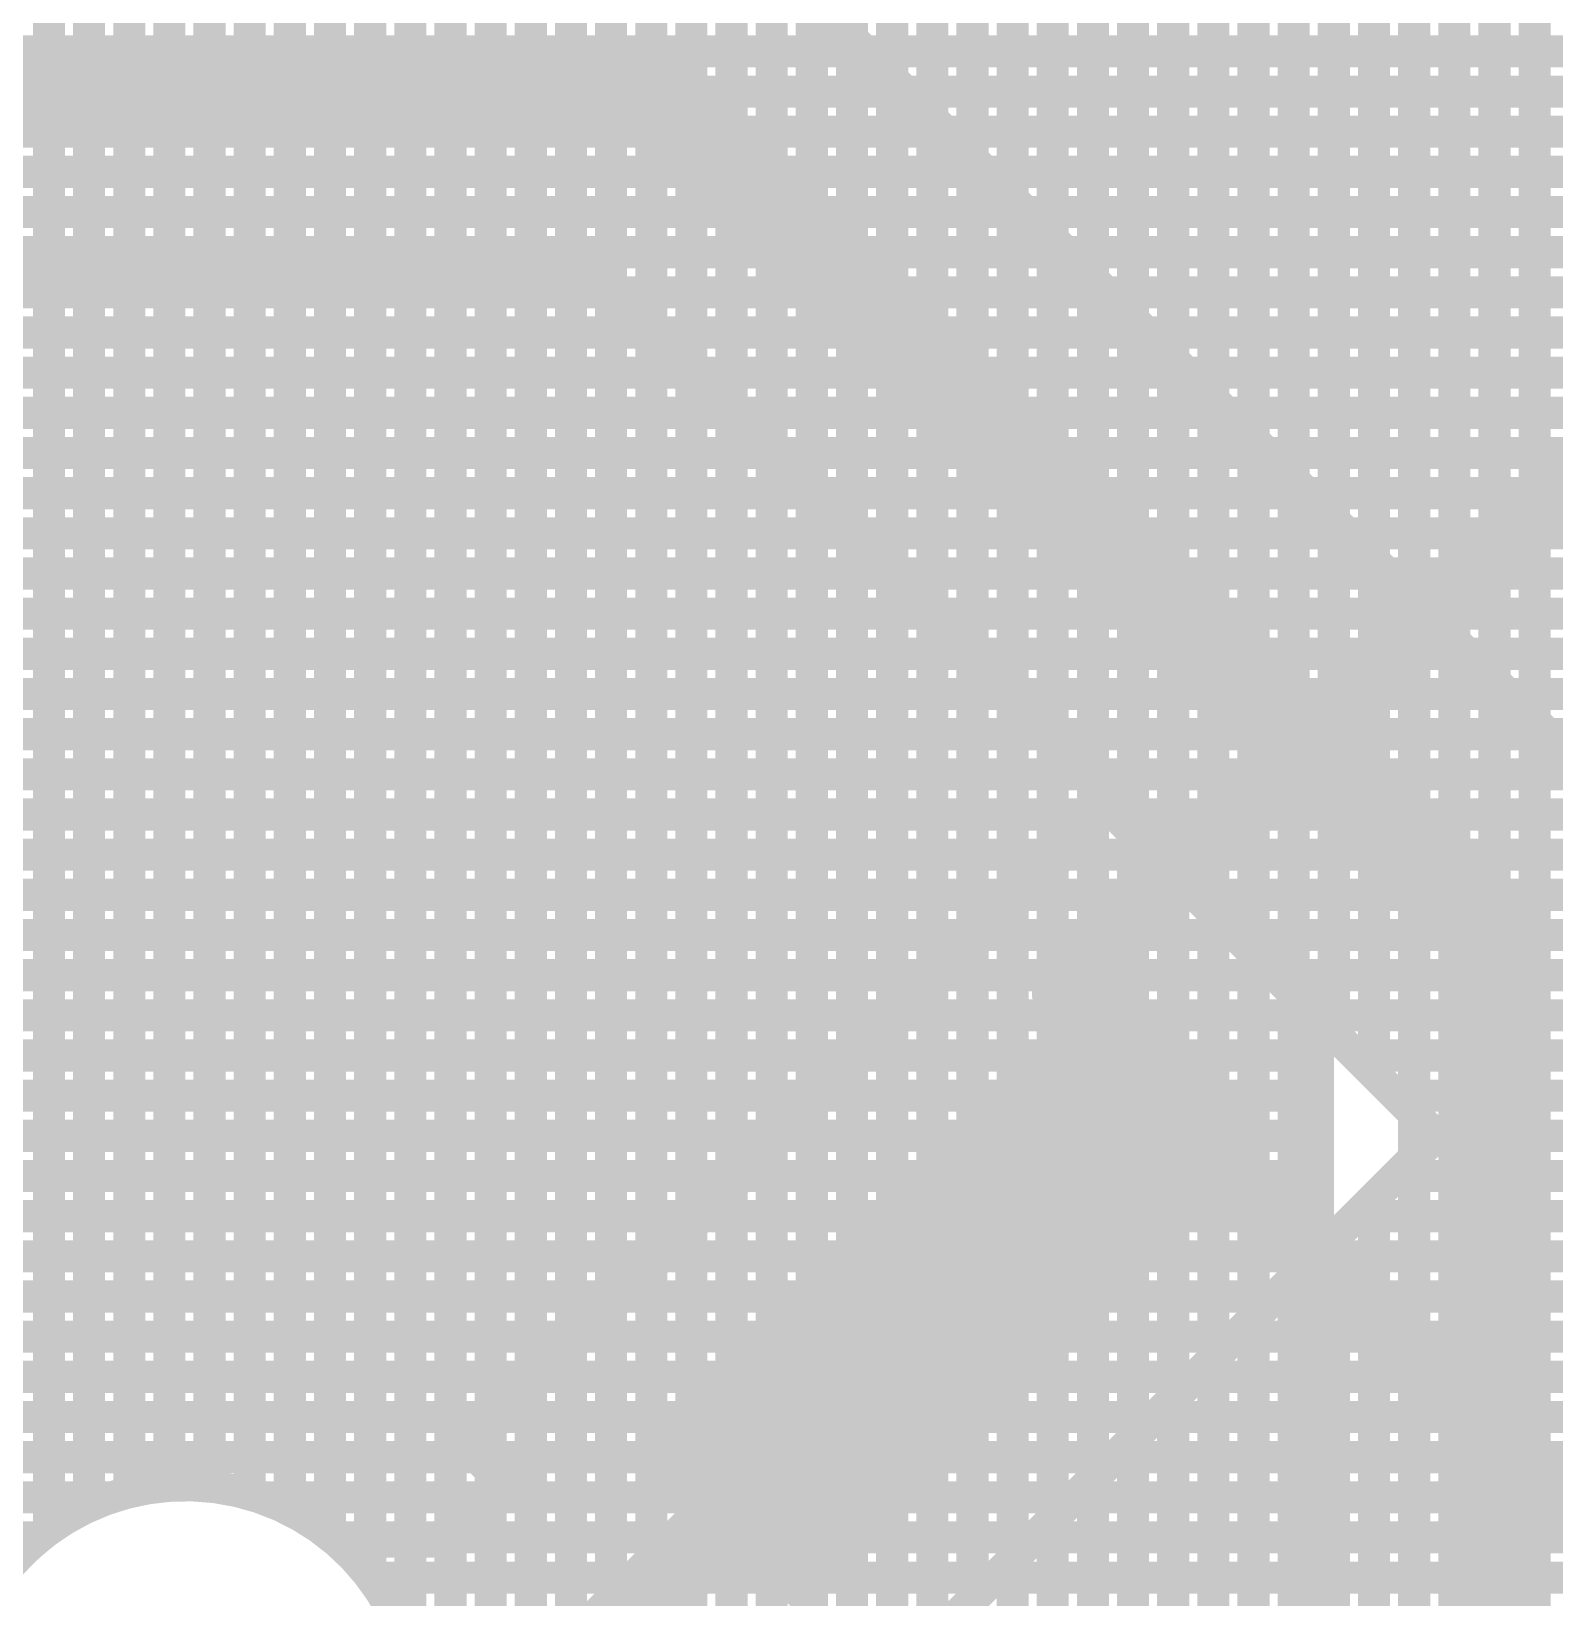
# Model space of a CAD drawing. Header units: millimetres. Extents: x 1.42 to 3.4, y 1.21 to 3.22.
# Drawn here: x 2.7928 to 2.9825, y 2.4525 to 2.6475 of the extents above; entities that cross this region are included whole.
import ezdxf

# ---------------------------------------------------------------- set-up
doc = ezdxf.new("R2010")
doc.units = ezdxf.units.MM
doc.header["$MEASUREMENT"] = 0
for name, color, linetype in [('BottomLayer', 5, 'Continuous'), ('TopLayer', 1, 'Continuous'), ('TopOverlay', 2, 'Continuous'), ('TopPaste', 8, 'Continuous'), ('TopSolder', 216, 'Continuous')]:
    doc.layers.add(name, color=color, linetype=linetype)

# ---------------------------------------------------------------- blocks, each defined once
blk = doc.blocks.new('KEY_SMT_4')
at = {"layer": 'TopLayer'}
blk.add_solid([(-0.06102, 0.06102), (-0.06102, 0.08464), (-0.13976, 0.06102), (-0.13976, 0.08464)], dxfattribs=at)
at = {"layer": 'TopOverlay', "const_width": 0.006}
for points in [[(-0.065, 0.09), (-0.065, -0.09)], [(-0.065, 0.09), (0.065, 0.09)]]:
    blk.add_lwpolyline(points, dxfattribs=at)
at = {"layer": 'TopOverlay', "const_width": 0.003}
blk.add_lwpolyline([(-0.0665, 0.09, 1), (-0.0635, 0.09, 1)], format="xyb", close=True, dxfattribs=at)
blk.add_lwpolyline([(-0.0665, 0.09, 1), (-0.0635, 0.09, 1)], format="xyb", close=True, dxfattribs=at)
at = {"layer": 'TopPaste'}
blk.add_solid([(-0.06102, 0.06102), (-0.06102, 0.08464), (-0.13976, 0.06102), (-0.13976, 0.08464)], dxfattribs=at)
at = {"layer": 'TopSolder'}
blk.add_solid([(-0.05852, 0.05852), (-0.05852, 0.08715), (-0.14226, 0.05852), (-0.14226, 0.08715)], dxfattribs=at)

msp = doc.modelspace()

# ---------------------------------------------------------------- linework, layer by layer
at = {"layer": 'BottomLayer'}
for points, const_width in [([(2.895, 2.64661), (2.895, 3.21)], 0.004), ([(2.9, 2.64161), (2.9, 3.21)], 0.004), ([(2.905, 2.63661), (2.905, 3.21)], 0.004), ([(2.91, 2.63161), (2.91, 3.21)], 0.004), ([(2.915, 2.62661), (2.915, 3.21)], 0.004), ([(2.92, 2.62161), (2.92, 3.21)], 0.004), ([(2.925, 2.61661), (2.925, 3.21)], 0.004), ([(2.93, 2.61161), (2.93, 3.21)], 0.004), ([(2.935, 2.60661), (2.935, 3.21)], 0.004), ([(2.94, 2.60161), (2.94, 3.21)], 0.004), ([(2.945, 2.59661), (2.945, 3.21)], 0.004), ([(2.95, 2.59161), (2.95, 3.21)], 0.004), ([(2.955, 2.58661), (2.955, 3.21)], 0.004), ([(2.96, 2.58161), (2.96, 3.21)], 0.004), ([(2.965, 2.57661), (2.965, 3.21)], 0.004), ([(2.97, 2.57161), (2.97, 3.21)], 0.004), ([(2.975, 2.56661), (2.975, 3.21)], 0.004), ([(2.98, 2.56161), (2.98, 3.21)], 0.004), ([(2.8861, 2.65552), (2.99052, 2.5511)], 0.004), ([(2.89661, 2.645), (3.384, 2.645)], 0.004), ([(2.1185, 2.64), (2.8705, 2.64)], 0.01), ([(2.8705, 2.64), (2.975, 2.5355)], 0.01), ([(2.90161, 2.64), (3.384, 2.64)], 0.004), ([(2.90661, 2.635), (3.384, 2.635)], 0.004), ([(2.91161, 2.63), (3.384, 2.63)], 0.004), ([(2.91661, 2.625), (3.384, 2.625)], 0.004), ([(2.92161, 2.62), (3.384, 2.62)], 0.004), ([(2.13739, 2.618), (2.86139, 2.618)], 0.004), ([(2.795, 2.46099), (2.795, 2.618)], 0.004), ([(2.8, 2.4639), (2.8, 2.618)], 0.004), ([(2.805, 2.46564), (2.805, 2.618)], 0.004), ([(2.81, 2.46643), (2.81, 2.618)], 0.004), ([(2.815, 2.46634), (2.815, 2.618)], 0.004), ([(2.82, 2.46537), (2.82, 2.618)], 0.004), ([(2.825, 2.46342), (2.825, 2.618)], 0.004), ([(2.83, 2.46024), (2.83, 2.618)], 0.004), ([(2.835, 2.45516), (2.835, 2.618)], 0.004), ([(2.84, 2.44505), (2.84, 2.618)], 0.004), ([(2.845, 1.631), (2.845, 2.618)], 0.004), ([(2.85, 1.63111), (2.85, 2.618)], 0.004), ([(2.855, 1.63611), (2.855, 2.618)], 0.004), ([(2.86, 1.64111), (2.86, 2.618)], 0.004), ([(2.86139, 2.618), (2.953, 2.52639)], 0.004), ([(2.1332, 2.615), (2.86439, 2.615)], 0.004), ([(2.92661, 2.615), (3.384, 2.615)], 0.004), ([(2.865, 1.64611), (2.865, 2.61439)], 0.004), ([(1.42, 2.61), (2.86939, 2.61)], 0.004), ([(2.87, 1.65111), (2.87, 2.60939)], 0.004), ([(2.93161, 2.61), (3.384, 2.61)], 0.004), ([(1.42, 2.605), (2.87439, 2.605)], 0.004), ([(2.875, 1.65611), (2.875, 2.60439)], 0.004), ([(2.93661, 2.605), (3.384, 2.605)], 0.004), ([(1.42, 2.6), (2.87939, 2.6)], 0.004), ([(2.88, 1.66111), (2.88, 2.59939)], 0.004), ([(2.94161, 2.6), (3.384, 2.6)], 0.004), ([(1.42, 2.595), (2.88439, 2.595)], 0.004), ([(2.885, 1.66611), (2.885, 2.59439)], 0.004), ([(2.94661, 2.595), (3.384, 2.595)], 0.004), ([(1.42, 2.59), (2.88939, 2.59)], 0.004), ([(2.95161, 2.59), (3.384, 2.59)], 0.004), ([(2.89, 1.67111), (2.89, 2.58939)], 0.004), ([(1.42, 2.585), (2.89439, 2.585)], 0.004), ([(2.895, 1.67611), (2.895, 2.58439)], 0.004), ([(2.95661, 2.585), (3.384, 2.585)], 0.004), ([(1.42, 2.58), (2.89939, 2.58)], 0.004), ([(2.96161, 2.58), (3.384, 2.58)], 0.004), ([(2.9, 1.68111), (2.9, 2.57939)], 0.004), ([(1.42, 2.575), (2.90439, 2.575)], 0.004), ([(2.905, 1.68611), (2.905, 2.57439)], 0.004), ([(2.96661, 2.575), (3.384, 2.575)], 0.004), ([(1.42, 2.57), (2.90939, 2.57)], 0.004), ([(2.91, 1.69111), (2.91, 2.56939)], 0.004), ([(2.97161, 2.57), (3.384, 2.57)], 0.004), ([(1.42, 2.565), (2.91439, 2.565)], 0.004), ([(2.915, 1.69611), (2.915, 2.56439)], 0.004), ([(2.97661, 2.565), (3.384, 2.565)], 0.004), ([(1.42, 2.56), (2.91939, 2.56)], 0.004), ([(2.92, 1.70111), (2.92, 2.55939)], 0.004), ([(2.98161, 2.56), (3.384, 2.56)], 0.004), ([(2.2767, 2.555), (2.92439, 2.555)], 0.004), ([(2.925, 1.70611), (2.925, 2.55439)], 0.004), ([(2.283, 2.55), (2.92939, 2.55)], 0.004), ([(2.93, 1.71111), (2.93, 2.54939)], 0.004), ([(2.28682, 2.545), (2.93439, 2.545)], 0.004), ([(2.935, 1.71611), (2.935, 2.54439)], 0.004), ([(2.28922, 2.54), (2.93939, 2.54)], 0.004), ([(2.94, 1.72111), (2.94, 2.53939)], 0.004), ([(2.975, 2.239), (2.975, 2.5355)], 0.01), ([(2.29057, 2.535), (2.94439, 2.535)], 0.004), ([(2.945, 1.72575), (2.945, 2.53439)], 0.004), ([(2.29311, 2.53), (2.94939, 2.53)], 0.004), ([(2.95, 2.2537), (2.95, 2.52939)], 0.004), ([(2.953, 2.25789), (2.953, 2.52639)], 0.004), ([(2.29811, 2.525), (2.953, 2.525)], 0.004), ([(2.30311, 2.52), (2.953, 2.52)], 0.004), ([(2.30811, 2.515), (2.953, 2.515)], 0.004), ([(2.31225, 2.51), (2.953, 2.51)], 0.004), ([(2.31452, 2.505), (2.953, 2.505)], 0.004), ([(2.31545, 2.5), (2.953, 2.5)], 0.004), ([(2.3155, 2.495), (2.953, 2.495)], 0.004), ([(2.3155, 2.49), (2.953, 2.49)], 0.004), ([(2.3155, 2.485), (2.953, 2.485)], 0.004), ([(2.3155, 2.48), (2.953, 2.48)], 0.004), ([(2.3155, 2.475), (2.953, 2.475)], 0.004), ([(2.3155, 2.47), (2.953, 2.47)], 0.004), ([(2.3155, 2.465), (2.80279, 2.465)], 0.004), ([(2.82121, 2.465), (2.953, 2.465)], 0.004), ([(2.3155, 2.46), (2.7937, 2.46)], 0.004), ([(2.8303, 2.46), (2.953, 2.46)], 0.004), ([(2.83512, 2.455), (2.953, 2.455)], 0.004)]:
    msp.add_lwpolyline(points, dxfattribs=dict(at, const_width=const_width))
for points, const_width in [([(2.894, 2.64661, 1), (2.896, 2.64661, 1)], 0.002), ([(2.89561, 2.645, 1), (2.89761, 2.645, 1)], 0.002), ([(2.868, 2.64, 1), (2.873, 2.64, 1)], 0.005), ([(2.868, 2.64, 1), (2.873, 2.64, 1)], 0.005), ([(2.899, 2.64161, 1), (2.901, 2.64161, 1)], 0.002), ([(2.90061, 2.64, 1), (2.90261, 2.64, 1)], 0.002), ([(2.904, 2.63661, 1), (2.906, 2.63661, 1)], 0.002), ([(2.90561, 2.635, 1), (2.90761, 2.635, 1)], 0.002), ([(2.909, 2.63161, 1), (2.911, 2.63161, 1)], 0.002), ([(2.91061, 2.63, 1), (2.91261, 2.63, 1)], 0.002), ([(2.914, 2.62661, 1), (2.916, 2.62661, 1)], 0.002), ([(2.91561, 2.625, 1), (2.91761, 2.625, 1)], 0.002), ([(2.919, 2.62161, 1), (2.921, 2.62161, 1)], 0.002), ([(2.92061, 2.62, 1), (2.92261, 2.62, 1)], 0.002), ([(2.794, 2.618, 1), (2.796, 2.618, 1)], 0.002), ([(2.799, 2.618, 1), (2.801, 2.618, 1)], 0.002), ([(2.804, 2.618, 1), (2.806, 2.618, 1)], 0.002), ([(2.809, 2.618, 1), (2.811, 2.618, 1)], 0.002), ([(2.814, 2.618, 1), (2.816, 2.618, 1)], 0.002), ([(2.819, 2.618, 1), (2.821, 2.618, 1)], 0.002), ([(2.824, 2.618, 1), (2.826, 2.618, 1)], 0.002), ([(2.829, 2.618, 1), (2.831, 2.618, 1)], 0.002), ([(2.834, 2.618, 1), (2.836, 2.618, 1)], 0.002), ([(2.839, 2.618, 1), (2.841, 2.618, 1)], 0.002), ([(2.844, 2.618, 1), (2.846, 2.618, 1)], 0.002), ([(2.849, 2.618, 1), (2.851, 2.618, 1)], 0.002), ([(2.854, 2.618, 1), (2.856, 2.618, 1)], 0.002), ([(2.859, 2.618, 1), (2.861, 2.618, 1)], 0.002), ([(2.86039, 2.618, 1), (2.86239, 2.618, 1)], 0.002), ([(2.86039, 2.618, 1), (2.86239, 2.618, 1)], 0.002), ([(2.86339, 2.615, 1), (2.86539, 2.615, 1)], 0.002), ([(2.924, 2.61661, 1), (2.926, 2.61661, 1)], 0.002), ([(2.92561, 2.615, 1), (2.92761, 2.615, 1)], 0.002), ([(2.864, 2.61439, 1), (2.866, 2.61439, 1)], 0.002), ([(2.929, 2.61161, 1), (2.931, 2.61161, 1)], 0.002), ([(2.86839, 2.61, 1), (2.87039, 2.61, 1)], 0.002), ([(2.869, 2.60939, 1), (2.871, 2.60939, 1)], 0.002), ([(2.93061, 2.61, 1), (2.93261, 2.61, 1)], 0.002), ([(2.934, 2.60661, 1), (2.936, 2.60661, 1)], 0.002), ([(2.87339, 2.605, 1), (2.87539, 2.605, 1)], 0.002), ([(2.874, 2.60439, 1), (2.876, 2.60439, 1)], 0.002), ([(2.93561, 2.605, 1), (2.93761, 2.605, 1)], 0.002), ([(2.939, 2.60161, 1), (2.941, 2.60161, 1)], 0.002), ([(2.87839, 2.6, 1), (2.88039, 2.6, 1)], 0.002), ([(2.879, 2.59939, 1), (2.881, 2.59939, 1)], 0.002), ([(2.94061, 2.6, 1), (2.94261, 2.6, 1)], 0.002), ([(2.944, 2.59661, 1), (2.946, 2.59661, 1)], 0.002), ([(2.88339, 2.595, 1), (2.88539, 2.595, 1)], 0.002), ([(2.884, 2.59439, 1), (2.886, 2.59439, 1)], 0.002), ([(2.94561, 2.595, 1), (2.94761, 2.595, 1)], 0.002), ([(2.949, 2.59161, 1), (2.951, 2.59161, 1)], 0.002), ([(2.88839, 2.59, 1), (2.89039, 2.59, 1)], 0.002), ([(2.95061, 2.59, 1), (2.95261, 2.59, 1)], 0.002), ([(2.889, 2.58939, 1), (2.891, 2.58939, 1)], 0.002), ([(2.954, 2.58661, 1), (2.956, 2.58661, 1)], 0.002), ([(2.89339, 2.585, 1), (2.89539, 2.585, 1)], 0.002), ([(2.894, 2.58439, 1), (2.896, 2.58439, 1)], 0.002), ([(2.95561, 2.585, 1), (2.95761, 2.585, 1)], 0.002), ([(2.89839, 2.58, 1), (2.90039, 2.58, 1)], 0.002), ([(2.959, 2.58161, 1), (2.961, 2.58161, 1)], 0.002), ([(2.96061, 2.58, 1), (2.96261, 2.58, 1)], 0.002), ([(2.899, 2.57939, 1), (2.901, 2.57939, 1)], 0.002), ([(2.964, 2.57661, 1), (2.966, 2.57661, 1)], 0.002), ([(2.90339, 2.575, 1), (2.90539, 2.575, 1)], 0.002), ([(2.904, 2.57439, 1), (2.906, 2.57439, 1)], 0.002), ([(2.96561, 2.575, 1), (2.96761, 2.575, 1)], 0.002), ([(2.969, 2.57161, 1), (2.971, 2.57161, 1)], 0.002), ([(2.90839, 2.57, 1), (2.91039, 2.57, 1)], 0.002), ([(2.909, 2.56939, 1), (2.911, 2.56939, 1)], 0.002), ([(2.97061, 2.57, 1), (2.97261, 2.57, 1)], 0.002), ([(2.974, 2.56661, 1), (2.976, 2.56661, 1)], 0.002), ([(2.91339, 2.565, 1), (2.91539, 2.565, 1)], 0.002), ([(2.914, 2.56439, 1), (2.916, 2.56439, 1)], 0.002), ([(2.97561, 2.565, 1), (2.97761, 2.565, 1)], 0.002), ([(2.979, 2.56161, 1), (2.981, 2.56161, 1)], 0.002), ([(2.91839, 2.56, 1), (2.92039, 2.56, 1)], 0.002), ([(2.919, 2.55939, 1), (2.921, 2.55939, 1)], 0.002), ([(2.98061, 2.56, 1), (2.98261, 2.56, 1)], 0.002), ([(2.92339, 2.555, 1), (2.92539, 2.555, 1)], 0.002), ([(2.924, 2.55439, 1), (2.926, 2.55439, 1)], 0.002), ([(2.92839, 2.55, 1), (2.93039, 2.55, 1)], 0.002), ([(2.929, 2.54939, 1), (2.931, 2.54939, 1)], 0.002), ([(2.93339, 2.545, 1), (2.93539, 2.545, 1)], 0.002), ([(2.934, 2.54439, 1), (2.936, 2.54439, 1)], 0.002), ([(2.93839, 2.54, 1), (2.94039, 2.54, 1)], 0.002), ([(2.939, 2.53939, 1), (2.941, 2.53939, 1)], 0.002), ([(2.9725, 2.5355, 1), (2.9775, 2.5355, 1)], 0.005), ([(2.9725, 2.5355, 1), (2.9775, 2.5355, 1)], 0.005), ([(2.94339, 2.535, 1), (2.94539, 2.535, 1)], 0.002), ([(2.944, 2.53439, 1), (2.946, 2.53439, 1)], 0.002), ([(2.94839, 2.53, 1), (2.95039, 2.53, 1)], 0.002), ([(2.949, 2.52939, 1), (2.951, 2.52939, 1)], 0.002), ([(2.952, 2.52639, 1), (2.954, 2.52639, 1)], 0.002), ([(2.952, 2.52639, 1), (2.954, 2.52639, 1)], 0.002), ([(2.952, 2.525, 1), (2.954, 2.525, 1)], 0.002), ([(2.952, 2.52, 1), (2.954, 2.52, 1)], 0.002), ([(2.952, 2.515, 1), (2.954, 2.515, 1)], 0.002), ([(2.952, 2.51, 1), (2.954, 2.51, 1)], 0.002), ([(2.952, 2.505, 1), (2.954, 2.505, 1)], 0.002), ([(2.952, 2.5, 1), (2.954, 2.5, 1)], 0.002), ([(2.952, 2.495, 1), (2.954, 2.495, 1)], 0.002), ([(2.952, 2.49, 1), (2.954, 2.49, 1)], 0.002), ([(2.952, 2.485, 1), (2.954, 2.485, 1)], 0.002), ([(2.952, 2.48, 1), (2.954, 2.48, 1)], 0.002), ([(2.952, 2.475, 1), (2.954, 2.475, 1)], 0.002), ([(2.952, 2.47, 1), (2.954, 2.47, 1)], 0.002), ([(2.80179, 2.465, 1), (2.80379, 2.465, 1)], 0.002), ([(2.804, 2.46564, 1), (2.806, 2.46564, 1)], 0.002), ([(2.809, 2.46643, 1), (2.811, 2.46643, 1)], 0.002), ([(2.814, 2.46634, 1), (2.816, 2.46634, 1)], 0.002), ([(2.819, 2.46537, 1), (2.821, 2.46537, 1)], 0.002), ([(2.82021, 2.465, 1), (2.82221, 2.465, 1)], 0.002), ([(2.952, 2.465, 1), (2.954, 2.465, 1)], 0.002), ([(2.799, 2.4639, 1), (2.801, 2.4639, 1)], 0.002), ([(2.824, 2.46342, 1), (2.826, 2.46342, 1)], 0.002), ([(2.794, 2.46099, 1), (2.796, 2.46099, 1)], 0.002), ([(2.7927, 2.46, 1), (2.7947, 2.46, 1)], 0.002), ([(2.829, 2.46024, 1), (2.831, 2.46024, 1)], 0.002), ([(2.8293, 2.46, 1), (2.8313, 2.46, 1)], 0.002), ([(2.952, 2.46, 1), (2.954, 2.46, 1)], 0.002), ([(2.834, 2.45516, 1), (2.836, 2.45516, 1)], 0.002), ([(2.83412, 2.455, 1), (2.83612, 2.455, 1)], 0.002), ([(2.952, 2.455, 1), (2.954, 2.455, 1)], 0.002)]:
    msp.add_lwpolyline(points, format="xyb", close=True, dxfattribs=dict(at, const_width=const_width))
at = {"layer": 'BottomLayer', "const_width": 0.004}
msp.add_lwpolyline([(2.78308, 2.4397, -0.962805), (2.841, 2.4375)], format="xyb", dxfattribs=at)
msp.add_lwpolyline([(2.78308, 2.4397, -0.962805), (2.841, 2.4375)], format="xyb", dxfattribs=at)
msp.add_lwpolyline([(2.78308, 2.4397, -0.962805), (2.841, 2.4375)], format="xyb", dxfattribs=at)
at = {"layer": 'TopLayer'}
for points, const_width in [([(2.795, 2.46099), (2.795, 3.2089)], 0.004), ([(2.8, 2.4639), (2.8, 3.2089)], 0.004), ([(2.805, 2.46564), (2.805, 3.2089)], 0.004), ([(2.81, 2.46643), (2.81, 3.2089)], 0.004), ([(2.815, 2.46634), (2.815, 3.2089)], 0.004), ([(2.82, 2.46537), (2.82, 3.2089)], 0.004), ([(2.825, 2.46342), (2.825, 3.2089)], 0.004), ([(2.83, 2.46024), (2.83, 3.2089)], 0.004), ([(2.835, 2.4595), (2.835, 3.2089)], 0.004), ([(2.84, 2.4595), (2.84, 3.2089)], 0.004), ([(2.845, 2.4595), (2.845, 3.2089)], 0.004), ([(2.85, 2.47375), (2.85, 3.2089)], 0.004), ([(2.855, 2.47875), (2.855, 3.2089)], 0.004), ([(2.86, 2.48375), (2.86, 3.2089)], 0.004), ([(2.865, 2.48875), (2.865, 3.2089)], 0.004), ([(2.87, 2.49375), (2.87, 3.2089)], 0.004), ([(2.875, 2.49875), (2.875, 3.2089)], 0.004), ([(2.88, 2.50375), (2.88, 3.2089)], 0.004), ([(2.885, 2.50875), (2.885, 3.2089)], 0.004), ([(2.89, 2.51375), (2.89, 3.2089)], 0.004), ([(2.895, 2.51875), (2.895, 3.2089)], 0.004), ([(2.9, 2.52375), (2.9, 3.2089)], 0.004), ([(2.905, 2.52875), (2.905, 3.2089)], 0.004), ([(2.91, 2.53375), (2.91, 3.2089)], 0.004), ([(2.915, 2.53875), (2.915, 3.2089)], 0.004), ([(2.92, 2.54375), (2.92, 3.2089)], 0.004), ([(2.925, 2.54875), (2.925, 3.2089)], 0.004), ([(2.93, 2.54774), (2.93, 3.2089)], 0.004), ([(2.935, 2.54274), (2.935, 3.2089)], 0.004), ([(2.94, 2.53774), (2.94, 3.2089)], 0.004), ([(2.945, 2.53274), (2.945, 3.2089)], 0.004), ([(2.95, 2.52774), (2.95, 3.2089)], 0.004), ([(2.955, 2.52274), (2.955, 3.2089)], 0.004), ([(2.96, 2.51774), (2.96, 3.2089)], 0.004), ([(2.965, 2.51274), (2.965, 3.2089)], 0.004), ([(2.97, 2.38774), (2.97, 3.2089)], 0.004), ([(2.975, 2.39274), (2.975, 3.2089)], 0.004), ([(2.98, 2.39774), (2.98, 3.2089)], 0.004), ([(2.55521, 2.645), (3.02125, 2.645)], 0.004), ([(2.55521, 2.64), (3.01625, 2.64)], 0.004), ([(2.55521, 2.635), (3.01125, 2.635)], 0.004), ([(2.55521, 2.63), (3.00625, 2.63)], 0.004), ([(2.55521, 2.625), (3.00125, 2.625)], 0.004), ([(2.55521, 2.62), (2.99625, 2.62)], 0.004), ([(2.55521, 2.615), (2.99125, 2.615)], 0.004), ([(2.55521, 2.61), (2.99226, 2.61)], 0.004), ([(2.55521, 2.605), (2.99726, 2.605)], 0.004), ([(2.55521, 2.6), (3.00226, 2.6)], 0.004), ([(2.55521, 2.595), (3.00726, 2.595)], 0.004), ([(2.55521, 2.59), (3.01226, 2.59)], 0.004), ([(2.55521, 2.585), (3.01726, 2.585)], 0.004), ([(2.55521, 2.58), (3.02226, 2.58)], 0.004), ([(2.55521, 2.575), (3.02726, 2.575)], 0.004), ([(2.55521, 2.57), (3.15337, 2.57)], 0.004), ([(2.55521, 2.565), (3.14837, 2.565)], 0.004), ([(2.55521, 2.56), (3.14337, 2.56)], 0.004), ([(2.55521, 2.555), (3.13837, 2.555)], 0.004), ([(2.84728, 2.47102), (2.927, 2.55074)], 0.004), ([(2.927, 2.55074), (2.96774, 2.51)], 0.004), ([(2.55521, 2.55), (2.92625, 2.55)], 0.004), ([(2.92774, 2.55), (3.13337, 2.55)], 0.004), ([(2.55766, 2.545), (2.92125, 2.545)], 0.004), ([(2.92125, 2.545), (2.93274, 2.545)], 0.004), ([(2.93274, 2.545), (3.12837, 2.545)], 0.004), ([(2.55914, 2.54), (2.91625, 2.54)], 0.004), ([(2.93774, 2.54), (3.12337, 2.54)], 0.004), ([(2.5597, 2.535), (2.91125, 2.535)], 0.004), ([(2.94274, 2.535), (3.11837, 2.535)], 0.004), ([(2.55939, 2.53), (2.90625, 2.53)], 0.004), ([(2.94774, 2.53), (3.11337, 2.53)], 0.004), ([(2.55818, 2.525), (2.90125, 2.525)], 0.004), ([(2.95274, 2.525), (3.10837, 2.525)], 0.004), ([(2.55594, 2.52), (2.89625, 2.52)], 0.004), ([(2.95774, 2.52), (3.10337, 2.52)], 0.004), ([(2.55236, 2.515), (2.89125, 2.515)], 0.004), ([(2.96274, 2.515), (3.09837, 2.515)], 0.004), ([(2.965, 2.50726), (2.965, 2.51274)], 0.004), ([(2.54655, 2.51), (2.88625, 2.51)], 0.004), ([(2.88802, 2.43028), (2.96774, 2.51)], 0.004), ([(2.96774, 2.51), (3.09337, 2.51)], 0.004), ([(2.965, 2.38274), (2.965, 2.50726)], 0.004), ([(2.44911, 2.505), (2.88125, 2.505)], 0.004), ([(2.96274, 2.505), (3.09726, 2.505)], 0.004), ([(2.96, 2.37774), (2.96, 2.50226)], 0.004), ([(2.44411, 2.5), (2.87625, 2.5)], 0.004), ([(2.95774, 2.5), (3.10226, 2.5)], 0.004), ([(2.955, 2.37274), (2.955, 2.49726)], 0.004), ([(2.43911, 2.495), (2.87125, 2.495)], 0.004), ([(2.95274, 2.495), (3.10726, 2.495)], 0.004), ([(2.8545, 2.4375), (2.90751, 2.49051)], 0.01), ([(2.95, 2.32258), (2.95, 2.49226)], 0.004), ([(2.43411, 2.49), (2.86625, 2.49)], 0.004), ([(2.94774, 2.49), (3.11226, 2.49)], 0.004), ([(2.945, 2.32258), (2.945, 2.48726)], 0.004), ([(2.42911, 2.485), (2.86125, 2.485)], 0.004), ([(2.94274, 2.485), (3.11726, 2.485)], 0.004), ([(2.94, 2.32258), (2.94, 2.48226)], 0.004), ([(2.42411, 2.48), (2.85625, 2.48)], 0.004), ([(2.93774, 2.48), (3.12226, 2.48)], 0.004), ([(2.935, 2.32258), (2.935, 2.47726)], 0.004), ([(2.41911, 2.475), (2.85125, 2.475)], 0.004), ([(2.93274, 2.475), (3.12726, 2.475)], 0.004), ([(2.85, 2.4683), (2.85, 2.47375)], 0.004), ([(2.84728, 2.47102), (2.85209, 2.46621)], 0.004), ([(2.93, 2.32256), (2.93, 2.47226)], 0.004), ([(2.41411, 2.47), (2.8483, 2.47)], 0.004), ([(2.92774, 2.47), (3.13226, 2.47)], 0.004), ([(2.85, 2.46412), (2.85, 2.4683)], 0.004), ([(2.925, 2.32175), (2.925, 2.46726)], 0.004), ([(2.40911, 2.465), (2.80279, 2.465)], 0.004), ([(2.82121, 2.465), (2.85088, 2.465)], 0.004), ([(2.84538, 2.4595), (2.85209, 2.46621)], 0.004), ([(2.92274, 2.465), (3.15625, 2.465)], 0.004), ([(2.92, 2.31963), (2.92, 2.46226)], 0.004), ([(2.40411, 2.46), (2.7937, 2.46)], 0.004), ([(2.8303, 2.46), (2.84588, 2.46)], 0.004), ([(2.83089, 2.4595), (2.84538, 2.4595)], 0.004), ([(2.91774, 2.46), (3.15125, 2.46)], 0.004), ([(2.915, 2.31569), (2.915, 2.45726)], 0.004), ([(2.91274, 2.455), (3.14625, 2.455)], 0.004), ([(2.91, 2.31069), (2.91, 2.45226)], 0.004)]:
    msp.add_lwpolyline(points, dxfattribs=dict(at, const_width=const_width))
for points, const_width in [([(2.926, 2.55074, 1), (2.928, 2.55074, 1)], 0.002), ([(2.926, 2.55074, 1), (2.928, 2.55074, 1)], 0.002), ([(2.924, 2.54875, 1), (2.926, 2.54875, 1)], 0.002), ([(2.92525, 2.55, 1), (2.92725, 2.55, 1)], 0.002), ([(2.92674, 2.55, 1), (2.92874, 2.55, 1)], 0.002), ([(2.929, 2.54774, 1), (2.931, 2.54774, 1)], 0.002), ([(2.92025, 2.545, 1), (2.92225, 2.545, 1)], 0.002), ([(2.92025, 2.545, 1), (2.92225, 2.545, 1)], 0.002), ([(2.93174, 2.545, 1), (2.93374, 2.545, 1)], 0.002), ([(2.93174, 2.545, 1), (2.93374, 2.545, 1)], 0.002), ([(2.919, 2.54375, 1), (2.921, 2.54375, 1)], 0.002), ([(2.934, 2.54274, 1), (2.936, 2.54274, 1)], 0.002), ([(2.91525, 2.54, 1), (2.91725, 2.54, 1)], 0.002), ([(2.93674, 2.54, 1), (2.93874, 2.54, 1)], 0.002), ([(2.914, 2.53875, 1), (2.916, 2.53875, 1)], 0.002), ([(2.939, 2.53774, 1), (2.941, 2.53774, 1)], 0.002), ([(2.91025, 2.535, 1), (2.91225, 2.535, 1)], 0.002), ([(2.94174, 2.535, 1), (2.94374, 2.535, 1)], 0.002), ([(2.909, 2.53375, 1), (2.911, 2.53375, 1)], 0.002), ([(2.944, 2.53274, 1), (2.946, 2.53274, 1)], 0.002), ([(2.90525, 2.53, 1), (2.90725, 2.53, 1)], 0.002), ([(2.94674, 2.53, 1), (2.94874, 2.53, 1)], 0.002), ([(2.904, 2.52875, 1), (2.906, 2.52875, 1)], 0.002), ([(2.949, 2.52774, 1), (2.951, 2.52774, 1)], 0.002), ([(2.899, 2.52375, 1), (2.901, 2.52375, 1)], 0.002), ([(2.90025, 2.525, 1), (2.90225, 2.525, 1)], 0.002), ([(2.95174, 2.525, 1), (2.95374, 2.525, 1)], 0.002), ([(2.954, 2.52274, 1), (2.956, 2.52274, 1)], 0.002), ([(2.89525, 2.52, 1), (2.89725, 2.52, 1)], 0.002), ([(2.95674, 2.52, 1), (2.95874, 2.52, 1)], 0.002), ([(2.894, 2.51875, 1), (2.896, 2.51875, 1)], 0.002), ([(2.959, 2.51774, 1), (2.961, 2.51774, 1)], 0.002), ([(2.889, 2.51375, 1), (2.891, 2.51375, 1)], 0.002), ([(2.89025, 2.515, 1), (2.89225, 2.515, 1)], 0.002), ([(2.96174, 2.515, 1), (2.96374, 2.515, 1)], 0.002), ([(2.964, 2.51274, 1), (2.966, 2.51274, 1)], 0.002), ([(2.964, 2.51274, 1), (2.966, 2.51274, 1)], 0.002), ([(2.88525, 2.51, 1), (2.88725, 2.51, 1)], 0.002), ([(2.96674, 2.51, 1), (2.96874, 2.51, 1)], 0.002), ([(2.96674, 2.51, 1), (2.96874, 2.51, 1)], 0.002), ([(2.96674, 2.51, 1), (2.96874, 2.51, 1)], 0.002), ([(2.884, 2.50875, 1), (2.886, 2.50875, 1)], 0.002), ([(2.964, 2.50726, 1), (2.966, 2.50726, 1)], 0.002), ([(2.964, 2.50726, 1), (2.966, 2.50726, 1)], 0.002), ([(2.88025, 2.505, 1), (2.88225, 2.505, 1)], 0.002), ([(2.96174, 2.505, 1), (2.96374, 2.505, 1)], 0.002), ([(2.879, 2.50375, 1), (2.881, 2.50375, 1)], 0.002), ([(2.959, 2.50226, 1), (2.961, 2.50226, 1)], 0.002), ([(2.87525, 2.5, 1), (2.87725, 2.5, 1)], 0.002), ([(2.95674, 2.5, 1), (2.95874, 2.5, 1)], 0.002), ([(2.874, 2.49875, 1), (2.876, 2.49875, 1)], 0.002), ([(2.954, 2.49726, 1), (2.956, 2.49726, 1)], 0.002), ([(2.87025, 2.495, 1), (2.87225, 2.495, 1)], 0.002), ([(2.95174, 2.495, 1), (2.95374, 2.495, 1)], 0.002), ([(2.869, 2.49375, 1), (2.871, 2.49375, 1)], 0.002), ([(2.90501, 2.49051, 1), (2.91001, 2.49051, 1)], 0.005), ([(2.949, 2.49226, 1), (2.951, 2.49226, 1)], 0.002), ([(2.864, 2.48875, 1), (2.866, 2.48875, 1)], 0.002), ([(2.86525, 2.49, 1), (2.86725, 2.49, 1)], 0.002), ([(2.94674, 2.49, 1), (2.94874, 2.49, 1)], 0.002), ([(2.944, 2.48726, 1), (2.946, 2.48726, 1)], 0.002), ([(2.86025, 2.485, 1), (2.86225, 2.485, 1)], 0.002), ([(2.94174, 2.485, 1), (2.94374, 2.485, 1)], 0.002), ([(2.859, 2.48375, 1), (2.861, 2.48375, 1)], 0.002), ([(2.939, 2.48226, 1), (2.941, 2.48226, 1)], 0.002), ([(2.854, 2.47875, 1), (2.856, 2.47875, 1)], 0.002), ([(2.85525, 2.48, 1), (2.85725, 2.48, 1)], 0.002), ([(2.93674, 2.48, 1), (2.93874, 2.48, 1)], 0.002), ([(2.934, 2.47726, 1), (2.936, 2.47726, 1)], 0.002), ([(2.85025, 2.475, 1), (2.85225, 2.475, 1)], 0.002), ([(2.93174, 2.475, 1), (2.93374, 2.475, 1)], 0.002), ([(2.849, 2.47375, 1), (2.851, 2.47375, 1)], 0.002), ([(2.849, 2.47375, 1), (2.851, 2.47375, 1)], 0.002), ([(2.84628, 2.47102, 1), (2.84828, 2.47102, 1)], 0.002), ([(2.84628, 2.47102, 1), (2.84828, 2.47102, 1)], 0.002), ([(2.929, 2.47226, 1), (2.931, 2.47226, 1)], 0.002), ([(2.8473, 2.47, 1), (2.8493, 2.47, 1)], 0.002), ([(2.92674, 2.47, 1), (2.92874, 2.47, 1)], 0.002), ([(2.849, 2.4683, 1), (2.851, 2.4683, 1)], 0.002), ([(2.849, 2.4683, 1), (2.851, 2.4683, 1)], 0.002), ([(2.924, 2.46726, 1), (2.926, 2.46726, 1)], 0.002), ([(2.80179, 2.465, 1), (2.80379, 2.465, 1)], 0.002), ([(2.804, 2.46564, 1), (2.806, 2.46564, 1)], 0.002), ([(2.809, 2.46643, 1), (2.811, 2.46643, 1)], 0.002), ([(2.814, 2.46634, 1), (2.816, 2.46634, 1)], 0.002), ([(2.819, 2.46537, 1), (2.821, 2.46537, 1)], 0.002), ([(2.82021, 2.465, 1), (2.82221, 2.465, 1)], 0.002), ([(2.84988, 2.465, 1), (2.85188, 2.465, 1)], 0.002), ([(2.85109, 2.46621, 1), (2.85309, 2.46621, 1)], 0.002), ([(2.85109, 2.46621, 1), (2.85309, 2.46621, 1)], 0.002), ([(2.92174, 2.465, 1), (2.92374, 2.465, 1)], 0.002), ([(2.799, 2.4639, 1), (2.801, 2.4639, 1)], 0.002), ([(2.824, 2.46342, 1), (2.826, 2.46342, 1)], 0.002), ([(2.849, 2.46412, 1), (2.851, 2.46412, 1)], 0.002), ([(2.794, 2.46099, 1), (2.796, 2.46099, 1)], 0.002), ([(2.919, 2.46226, 1), (2.921, 2.46226, 1)], 0.002), ([(2.7927, 2.46, 1), (2.7947, 2.46, 1)], 0.002), ([(2.829, 2.46024, 1), (2.831, 2.46024, 1)], 0.002), ([(2.8293, 2.46, 1), (2.8313, 2.46, 1)], 0.002), ([(2.82989, 2.4595, 1), (2.83189, 2.4595, 1)], 0.002), ([(2.82989, 2.4595, 1), (2.83189, 2.4595, 1)], 0.002), ([(2.82989, 2.4595, 1), (2.83189, 2.4595, 1)], 0.002), ([(2.82989, 2.4595, 1), (2.83189, 2.4595, 1)], 0.002), ([(2.834, 2.4595, 1), (2.836, 2.4595, 1)], 0.002), ([(2.839, 2.4595, 1), (2.841, 2.4595, 1)], 0.002), ([(2.844, 2.4595, 1), (2.846, 2.4595, 1)], 0.002), ([(2.84438, 2.4595, 1), (2.84638, 2.4595, 1)], 0.002), ([(2.84438, 2.4595, 1), (2.84638, 2.4595, 1)], 0.002), ([(2.84488, 2.46, 1), (2.84688, 2.46, 1)], 0.002), ([(2.91674, 2.46, 1), (2.91874, 2.46, 1)], 0.002), ([(2.914, 2.45726, 1), (2.916, 2.45726, 1)], 0.002), ([(2.91174, 2.455, 1), (2.91374, 2.455, 1)], 0.002), ([(2.909, 2.45226, 1), (2.911, 2.45226, 1)], 0.002)]:
    msp.add_lwpolyline(points, format="xyb", close=True, dxfattribs=dict(at, const_width=const_width))
at = {"layer": 'TopLayer', "const_width": 0.004}
msp.add_lwpolyline([(2.83089, 2.4155, -2.17702), (2.83089, 2.4595)], format="xyb", dxfattribs=at)
msp.add_lwpolyline([(2.83089, 2.4155, -2.17702), (2.83089, 2.4595)], format="xyb", dxfattribs=at)
msp.add_lwpolyline([(2.83089, 2.4155, -2.17702), (2.83089, 2.4595)], format="xyb", dxfattribs=at)

# ---------------------------------------------------------------- block references
at = {"rotation": 45}
msp.add_blockref('KEY_SMT_4', (3.03, 2.51), dxfattribs=at)

doc.saveas('drawing.dxf')
